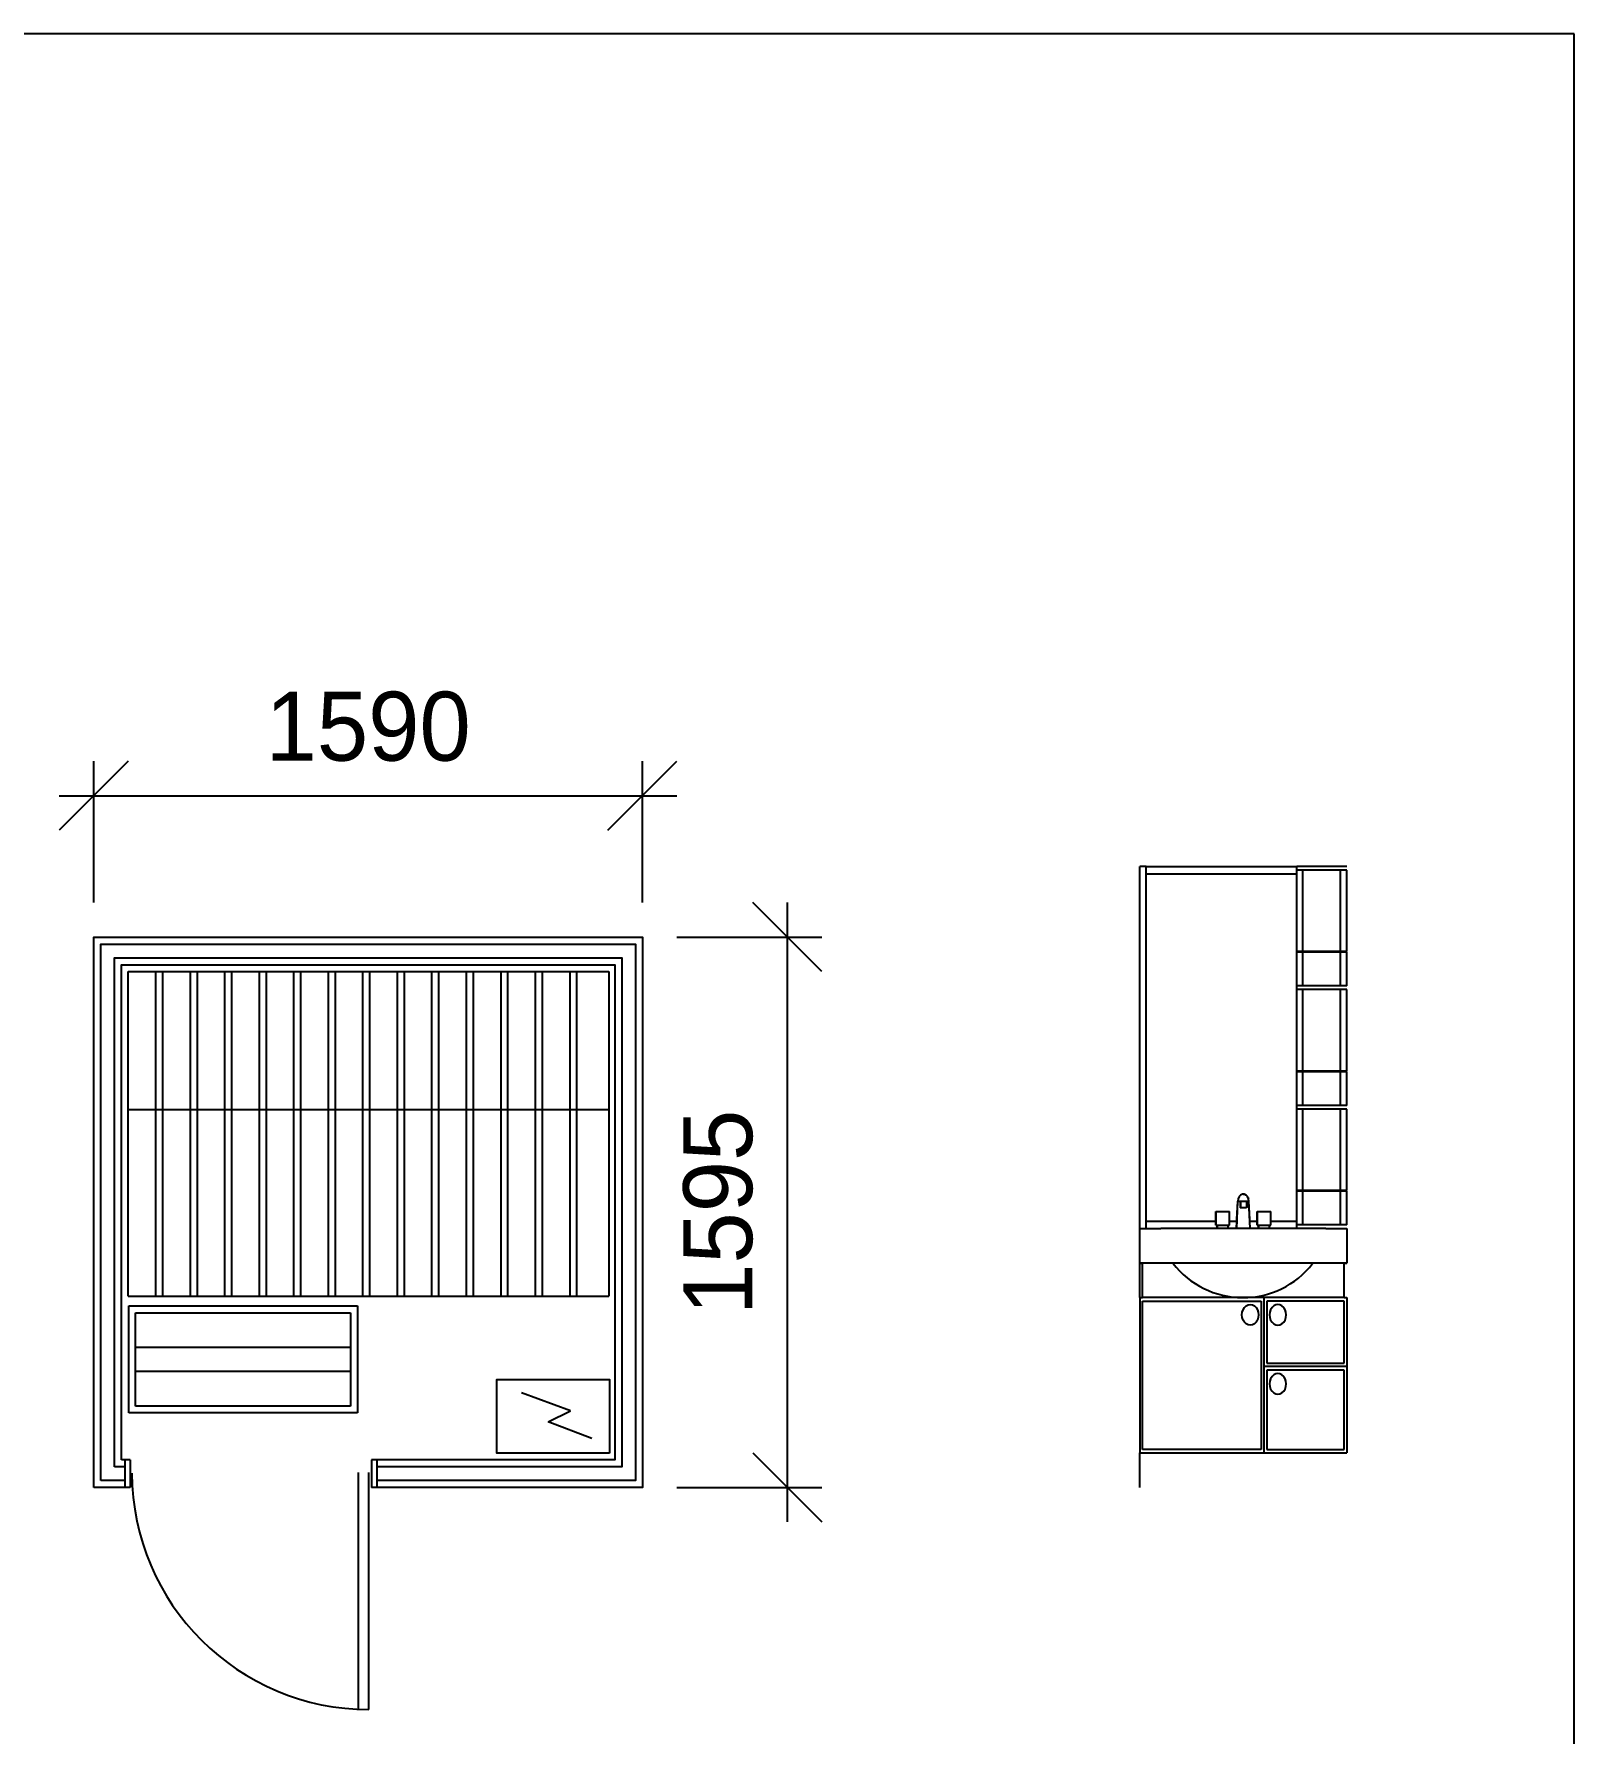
# Model space of a CAD drawing. Header units: millimetres. Extents: x 3103 to 179340, y -10977 to 70536.
# Drawn here: x 58652 to 63114, y 2787 to 7714 of the extents above; entities that cross this region are included whole.
import ezdxf

# ---------------------------------------------------------------- set-up
doc = ezdxf.new("R2010")
doc.units = ezdxf.units.MM
doc.header["$LTSCALE"] = 0.5
doc.set_wipeout_variables(frame=1)
doc.layers.add('RAZMER', color=5, linetype='Continuous')
doc.layers.add('SANTEH', color=30, linetype='Continuous')
doc.styles.add('WROMLATS', font='wromlats.shx', dxfattribs={"bigfont": 'bigfont.shx'})
doc.dimstyles.new('juka', dxfattribs={"dimscale": 100, "dimtxt": 2, "dimasz": 2, "dimexe": 1, "dimexo": 1, "dimgap": 1, "dimtad": 1, "dimtoh": 1, "dimdec": 0, "dimzin": 0, "dimdsep": 46, "dimtxsty": 'WROMLATS', "dimblk": 'OBLIQUE', "dimcen": -3, "dimdle": 1, "dimclrd": 256, "dimclre": 256, "dimclrt": 256, "dimadec": 0, "dimazin": 0, "dimtfac": 1, "dimtdec": 0, "dimtix": 1, "dimtmove": 2, "dimatfit": 3, "dimldrblk": 'ORIGIN2', "dimfxl": 1, "dimtvp": 2.5, "dimtolj": 1, "dimtzin": 0, "dimarcsym": 0})

# ---------------------------------------------------------------- blocks, each defined once
blk = doc.blocks.new('K18-6')
for p, q in [((100, -100), (1492, -100)), ((100, -1040.2), (100, -100)), ((180, -1040.2), (180, -100)), ((200, -1040.2), (200, -100)), ((280, -1040.2), (280, -100)), ((300, -1040.2), (300, -100)), ((380, -1040.2), (380, -100)), ((400, -1040.2), (400, -100)), ((480, -1040.2), (480, -100)), ((500, -1040.2), (500, -100)), ((580, -1040.2), (580, -100)), ((600, -1040.2), (600, -100)), ((680, -1040.2), (680, -100)), ((700, -1040.2), (700, -100)), ((780, -1040.2), (780, -100)), ((800, -1040.2), (800, -100)), ((880, -1040.2), (880, -100)), ((900, -1040.2), (900, -100)), ((980, -1040.2), (980, -100)), ((1000, -1040.2), (1000, -100)), ((1080, -1040.2), (1080, -100)), ((1100, -1040.2), (1100, -100)), ((1180, -1040.2), (1180, -100)), ((1200, -1040.2), (1200, -100)), ((1280, -1040.2), (1280, -100)), ((1300, -1040.2), (1300, -100)), ((1380, -1040.2), (1380, -100)), ((1400, -1040.2), (1400, -100)), ((1492, -100), (1492, -1040.2)), ((100, -500), (1492, -500)), ((100, -1040.2), (1492, -1040.2)), ((101.2, -1379.1), (101.2, -1068.9)), ((101.2, -1068.9), (764, -1068.9)), ((764, -1068.9), (764, -1379.1)), ((121.2, -1359.1), (121.2, -1088.9)), ((121.2, -1088.9), (744, -1088.9)), ((744, -1088.9), (744, -1359.1)), ((121.2, -1188.9), (744, -1188.9)), ((744, -1259.1), (121.2, -1259.1)), ((1381.4, -1372.6), (1239.3, -1320.9)), ((764, -1379.1), (101.2, -1379.1)), ((744, -1359.1), (121.2, -1359.1)), ((1316.8, -1405), (1381.4, -1372.6)), ((1442.8, -1453.5), (1316.8, -1405)), ((90, -1515), (90, -1595)), ((105, -1515), (105, -1595)), ((805, -1515), (805, -1595)), ((820, -1515), (820, -1595)), ((767.3, -2238.7), (767.3, -1551.9)), ((797.3, -2238.7), (797.3, -1551.9))]:
    blk.add_line(p, q)
for points in [[(0, -1595), (0, 0), (1590, 0), (1590, -1595), (805, -1595)], [(20, -1575), (20, -20), (1570, -20), (1570, -1575), (820, -1575)], [(60, -1535), (60, -60), (1530, -60), (1530, -1535), (820, -1535)], [(80, -1515), (80, -80), (1510, -80), (1510, -1515), (805, -1515)], [(105, -1515), (80, -1515)], [(90, -1575), (20, -1575)], [(90, -1535), (60, -1535)], [(105, -1595), (0, -1595)]]:
    blk.add_lwpolyline(points)
blk.add_lwpolyline([(1494.5, -1495.5), (1168.2, -1495.5), (1168.2, -1282.1), (1494.5, -1282.1)], close=True)
blk.add_arc((797.3, -1551.9), 686.8, 180.1641, 270)
blk = doc.blocks.new('_Oblique')
at = {"color": 0, "lineweight": -2}
blk.add_line((-0.5, -0.5), (0.5, 0.5), dxfattribs=at)
blk = doc.blocks.new('*D1507')
at = {"layer": 'Defpoints', "color": 0, "transparency": 16777216}
for p in [(60415, 5506.7), (58825, 5096.7), (60415, 5096.7)]:
    blk.add_point(p, dxfattribs=at)
at = {"layer": 'RAZMER', "lineweight": -2, "transparency": 16777216}
for p, q in [((58825, 5196.7), (58825, 5606.7)), ((60415, 5196.7), (60415, 5606.7)), ((58725, 5506.7), (60515, 5506.7))]:
    blk.add_line(p, q, dxfattribs=at)
at = {"layer": 'RAZMER', "lineweight": -2, "transparency": 16777216, "xscale": 200, "yscale": 200, "zscale": 200, "rotation": 180}
blk.add_blockref('_Oblique', (58825, 5506.7), dxfattribs=at)
at = {"layer": 'RAZMER', "lineweight": -2, "transparency": 16777216, "xscale": 200, "yscale": 200, "zscale": 200}
blk.add_blockref('_Oblique', (60415, 5506.7), dxfattribs=at)
at = {"layer": 'RAZMER', "transparency": 16777216, "insert": (59620, 5706.7), "char_height": 200, "attachment_point": 5, "style": 'WROMLATS'}
blk.add_mtext('\\A1;1590', dxfattribs=at)
blk = doc.blocks.new('_Origin2')
at = {"color": 0, "linetype": 'ByBlock', "lineweight": -2}
blk.add_line((-0.5, 0), (-1, 0), dxfattribs=at)
for radius in [0.5, 0.25]:
    blk.add_circle((0, 0), radius, dxfattribs=at)
blk = doc.blocks.new('*D1508')
at = {"layer": 'Defpoints', "color": 0, "transparency": 16777216}
for p in [(60415, 5096.7), (60415, 3501.7), (60834.4, 3501.7)]:
    blk.add_point(p, dxfattribs=at)
at = {"layer": 'RAZMER', "lineweight": -2, "transparency": 16777216}
for p, q in [((60834.4, 5196.7), (60834.4, 3401.7)), ((60515, 5096.7), (60934.4, 5096.7)), ((60515, 3501.7), (60934.4, 3501.7))]:
    blk.add_line(p, q, dxfattribs=at)
at = {"layer": 'RAZMER', "lineweight": -2, "transparency": 16777216, "xscale": 200, "yscale": 200, "zscale": 200}
for p, rotation in [((60834.4, 5096.7), 90), ((60834.4, 3501.7), 270)]:
    blk.add_blockref('_Oblique', p, dxfattribs=dict(at, rotation=rotation))
at = {"layer": 'RAZMER', "transparency": 16777216, "insert": (60634.4, 4299.2), "char_height": 200, "attachment_point": 5, "rotation": 90, "style": 'WROMLATS'}
blk.add_mtext('\\A1;1595', dxfattribs=at)

msp = doc.modelspace()

# ---------------------------------------------------------------- linework, layer by layer
at = {"layer": 'SANTEH'}
for p, q in [((62456.2, 5290.9), (62455.9, 5290.9)), ((62456.2, 5054.9), (62456.2, 5290.9)), ((62455.9, 5054.9), (62456.2, 5054.9)), ((62456.2, 5052.8), (62455.9, 5052.8)), ((62456.2, 4955.3), (62456.2, 5052.8)), ((62455.9, 4955.3), (62456.2, 4955.3)), ((62456.2, 4944.5), (62455.9, 4944.5)), ((62456.2, 4708.5), (62456.2, 4944.5)), ((62455.9, 4708.5), (62456.2, 4708.5)), ((62456.2, 4706.4), (62455.9, 4706.4)), ((62456.2, 4609), (62456.2, 4706.4)), ((62455.9, 4609), (62456.2, 4609)), ((62456.2, 4598.1), (62455.9, 4598.1)), ((62456.2, 4362.2), (62456.2, 4598.1)), ((62455.9, 4362.2), (62456.2, 4362.2)), ((62456.2, 4360), (62455.9, 4360)), ((62456.2, 4262.6), (62456.2, 4360)), ((62455.9, 4262.6), (62456.2, 4262.6)), ((62224.2, 3861.7), (62448.2, 3861.7))]:
    msp.add_line(p, q, dxfattribs=at)
msp.add_lwpolyline([(28440.7, -10976.6), (63114.5, -10976.6), (63114.5, 7714.5), (28440.7, 7714.5)], close=True, dxfattribs=at)

# ---------------------------------------------------------------- block references
msp.add_blockref('K18-6', (58825, 5096.7), dxfattribs=at)

# ---------------------------------------------------------------- dimensions: what is measured, and where the dimension line sits
at = {"layer": 'RAZMER'}
dim = msp.add_linear_dim(base=(60415, 5506.7), p1=(58825, 5096.7), p2=(60415, 5096.7), dimstyle='juka', dxfattribs=at)
dim.commit()
dim.dimension.update_dxf_attribs({"geometry": '*D1507', "text_midpoint": (59620, 5706.7)})
dim = msp.add_linear_dim(base=(60834.4, 3501.7), p1=(60415, 5096.7), p2=(60415, 3501.7), angle=90, dimstyle='juka', dxfattribs=at)
dim.commit()
dim.dimension.update_dxf_attribs({"geometry": '*D1508', "text_midpoint": (60634.4, 4299.2)})

# ---------------------------------------------------------------- next in the draw order: wipeouts: each hides what was drawn before it
for points in [[(62310.8, 5280.1), (61874.4, 5280.1), (61874.4, 4273.4), (62076.2, 4273.4), (62076.2, 4301.7), (62116.2, 4301.7), (62116.2, 4273.4), (62137.3, 4273.4), (62140.2, 4331.7), (62141.2, 4338.6), (62141.4, 4339), (62141.4, 4339.4), (62142.4, 4341.1), (62144, 4344.6), (62144.6, 4345.2), (62144.9, 4345.9), (62146.3, 4347), (62148.2, 4349.1), (62149.3, 4349.6), (62150.1, 4350.2), (62151.6, 4350.6), (62153.5, 4351.4), (62155, 4351.4), (62156.2, 4351.7), (62157.5, 4351.4), (62159, 4351.4), (62160.9, 4350.6), (62162.4, 4350.2), (62163.2, 4349.6), (62164.2, 4349.1), (62166.2, 4347), (62167.5, 4345.9), (62167.9, 4345.2), (62168.5, 4344.6), (62170.1, 4341.1), (62171, 4339.4), (62171.1, 4339), (62171.3, 4338.6), (62172.2, 4331.7), (62175.1, 4273.4), (62196.2, 4273.4), (62196.2, 4301.7), (62231.6, 4301.7), (62235, 4301.7), (62236.2, 4301.7), (62236.2, 4273.4), (62310.8, 4273.4)], [(62456.2, 5290.9), (62456.2, 5301.7), (62421.2, 5301.7), (62421.2, 5290.9)], [(62456.2, 5052.8), (62456.2, 5054.9), (62421.2, 5054.9), (62421.2, 5052.8)], [(62456.2, 4944.5), (62456.2, 4955.3), (62421.2, 4955.3), (62421.2, 4944.5)], [(62456.2, 4706.4), (62456.2, 4708.5), (62421.2, 4708.5), (62421.2, 4706.4)], [(62456.2, 4598.1), (62456.2, 4609), (62421.2, 4609), (62421.2, 4598.1)], [(62456.2, 4360), (62456.2, 4362.2), (62421.2, 4362.2), (62421.2, 4360)], [(62456.2, 4251.7), (62456.2, 4262.6), (62421.2, 4262.6), (62421.2, 4251.7)], [(61856.2, 4051.7), (61864.2, 4051.7), (61864.2, 4151.7), (61856.2, 4151.7)], [(62448.2, 4051.7), (62456.2, 4051.7), (62456.2, 4151.7), (62448.2, 4151.7)], [(62199.4, 4009.5), (62197, 4016.7), (62193.2, 4023), (62188.2, 4027.7), (62182.4, 4030.7), (62176.2, 4031.7), (62170, 4030.7), (62164.2, 4027.7), (62159.3, 4023), (62155.4, 4016.7), (62153, 4009.5), (62152.2, 4001.7), (62153, 3994), (62155.4, 3986.7), (62159.3, 3980.5), (62164.2, 3975.8), (62170, 3972.8), (62176.2, 3971.7), (62182.4, 3972.8), (62188.2, 3975.8), (62193.2, 3980.5), (62197, 3986.7), (62199.4, 3994), (62200.2, 4001.7)], [(62233, 4009.5), (62232.2, 4001.7), (62233, 3994), (62235.4, 3986.7), (62239.3, 3980.5), (62244.2, 3975.8), (62250, 3972.8), (62256.2, 3971.7), (62262.4, 3972.8), (62268.2, 3975.8), (62273.2, 3980.5), (62277, 3986.7), (62279.4, 3994), (62280.2, 4001.7), (62279.4, 4009.5), (62277, 4016.7), (62273.2, 4023), (62268.2, 4027.7), (62262.4, 4030.7), (62256.2, 4031.7), (62250, 4030.7), (62244.2, 4027.7), (62239.3, 4023), (62235.4, 4016.7)], [(62233, 3809.5), (62232.2, 3801.7), (62233, 3794), (62235.4, 3786.7), (62239.3, 3780.5), (62244.2, 3775.8), (62250, 3772.8), (62256.2, 3771.7), (62262.4, 3772.8), (62268.2, 3775.8), (62273.2, 3780.5), (62277, 3786.7), (62279.4, 3794), (62280.2, 3801.7), (62279.4, 3809.5), (62277, 3816.7), (62273.2, 3823), (62268.2, 3827.7), (62262.4, 3830.7), (62256.2, 3831.7), (62250, 3830.7), (62244.2, 3827.7), (62239.3, 3823), (62235.4, 3816.7)], [(61856.2, 3501.7), (62456.2, 3501.7), (62456.2, 3601.7), (61856.2, 3601.7)]]:
    msp.add_wipeout(points).dxf.layer = 'SANTEH'

# ---------------------------------------------------------------- next in the draw order: linework, layer by layer
at = {"layer": 'SANTEH'}
for p, q in [((61856.5, 5301.7), (61856.2, 5301.7)), ((61856.2, 4251.7), (61856.2, 5301.7)), ((61857.4, 5301.7), (61856.5, 5301.7)), ((61858.9, 5301.7), (61857.4, 5301.7)), ((61860.8, 5301.7), (61858.9, 5301.7)), ((61863, 5301.7), (61860.8, 5301.7)), ((61865.3, 5301.7), (61863, 5301.7)), ((61867.7, 5301.7), (61865.3, 5301.7)), ((61869.9, 5301.7), (61867.7, 5301.7)), ((61871.8, 5301.7), (61869.9, 5301.7)), ((61873.2, 5301.7), (61871.8, 5301.7)), ((61874.1, 5301.7), (61873.2, 5301.7)), ((61874.4, 5301.7), (61874.1, 5301.7)), ((61874.4, 5301.4), (61874.4, 5301.7)), ((61874.4, 5300.3), (61874.4, 5301.4)), ((61874.4, 5298.6), (61874.4, 5300.3)), ((61874.4, 5296.3), (61874.4, 5298.6)), ((61874.4, 5293.7), (61874.4, 5296.3)), ((61874.4, 5290.9), (61874.4, 5293.7)), ((61874.4, 5288.1), (61874.4, 5290.9)), ((61874.4, 5285.5), (61874.4, 5288.1)), ((61874.4, 5283.3), (61874.4, 5285.5)), ((61874.4, 5281.5), (61874.4, 5283.3)), ((61874.4, 5280.5), (61874.4, 5281.5)), ((61874.4, 5280.1), (61874.4, 5280.5)), ((61874.4, 4273.4), (61874.4, 5280.1)), ((61856.2, 4251.7), (61916.8, 4251.7)), ((61856.2, 4151.7), (61856.2, 4251.7)), ((61874.4, 4273), (61874.4, 4273.4)), ((61874.4, 4271.9), (61874.4, 4273)), ((61874.4, 4270.2), (61874.4, 4271.9)), ((61874.4, 4268), (61874.4, 4270.2)), ((61874.4, 4265.4), (61874.4, 4268)), ((61874.4, 4262.6), (61874.4, 4265.4)), ((61874.4, 4259.8), (61874.4, 4262.6)), ((61874.4, 4257.2), (61874.4, 4259.8)), ((61874.4, 4254.9), (61874.4, 4257.2)), ((61874.4, 4253.2), (61874.4, 4254.9)), ((61874.4, 4252.1), (61874.4, 4253.2)), ((61874.4, 4251.7), (61874.4, 4252.1)), ((61952.5, 4251.7), (61916.8, 4251.7)), ((62012.2, 4251.7), (61952.5, 4251.7)), ((62456.2, 4251.7), (62456.2, 4151.7)), ((61856.2, 4151.7), (61864.2, 4151.7)), ((61856.2, 4051.7), (61856.2, 4151.7)), ((62456.2, 4151.7), (61856.2, 4151.7)), ((61864.2, 4051.7), (61864.2, 4151.7)), ((62448.2, 4151.7), (62456.2, 4151.7)), ((62448.2, 4051.7), (62448.2, 4151.7)), ((61856.2, 4051.7), (61856.2, 3601.7)), ((61856.2, 4051.7), (61864.2, 4051.7)), ((62448.2, 4051.7), (61864.2, 4051.7)), ((61864.2, 4041.7), (62208.2, 4041.7)), ((61864.2, 3611.7), (61864.2, 4041.7)), ((62208.2, 4041.7), (62208.2, 3611.7)), ((62216.2, 3601.7), (62216.2, 4051.7)), ((62448.2, 4041.7), (62224.2, 4041.7)), ((62224.2, 4041.7), (62224.2, 3861.7)), ((62448.2, 4051.7), (62456.2, 4051.7)), ((62448.2, 3861.7), (62448.2, 4041.7)), ((62456.2, 4051.7), (62456.2, 3601.7)), ((62152.2, 4001.7), (62153, 4009.5)), ((62153, 3994), (62152.2, 4001.7)), ((62153, 4009.5), (62155.4, 4016.7)), ((62155.4, 3986.7), (62153, 3994)), ((62155.4, 4016.7), (62159.3, 4023)), ((62159.3, 4023), (62164.2, 4027.7)), ((62164.2, 4027.7), (62170, 4030.7)), ((62170, 4030.7), (62176.2, 4031.7)), ((62176.2, 4031.7), (62182.4, 4030.7)), ((62182.4, 4030.7), (62188.2, 4027.7)), ((62188.2, 4027.7), (62193.2, 4023)), ((62193.2, 4023), (62197, 4016.7)), ((62197, 4016.7), (62199.4, 4009.5)), ((62199.4, 3994), (62197, 3986.7)), ((62199.4, 4009.5), (62200.2, 4001.7)), ((62200.2, 4001.7), (62199.4, 3994)), ((62233, 4009.5), (62232.2, 4001.7)), ((62232.2, 4001.7), (62233, 3994)), ((62235.4, 4016.7), (62233, 4009.5)), ((62233, 3994), (62235.4, 3986.7)), ((62239.3, 4023), (62235.4, 4016.7)), ((62244.2, 4027.7), (62239.3, 4023)), ((62250, 4030.7), (62244.2, 4027.7)), ((62256.2, 4031.7), (62250, 4030.7)), ((62262.4, 4030.7), (62256.2, 4031.7)), ((62268.2, 4027.7), (62262.4, 4030.7)), ((62273.2, 4023), (62268.2, 4027.7)), ((62277, 4016.7), (62273.2, 4023)), ((62279.4, 4009.5), (62277, 4016.7)), ((62277, 3986.7), (62279.4, 3994)), ((62280.2, 4001.7), (62279.4, 4009.5)), ((62279.4, 3994), (62280.2, 4001.7)), ((62159.3, 3980.5), (62155.4, 3986.7)), ((62164.2, 3975.8), (62159.3, 3980.5)), ((62170, 3972.8), (62164.2, 3975.8)), ((62176.2, 3971.7), (62170, 3972.8)), ((62182.4, 3972.8), (62176.2, 3971.7)), ((62188.2, 3975.8), (62182.4, 3972.8)), ((62193.2, 3980.5), (62188.2, 3975.8)), ((62197, 3986.7), (62193.2, 3980.5)), ((62235.4, 3986.7), (62239.3, 3980.5)), ((62239.3, 3980.5), (62244.2, 3975.8)), ((62244.2, 3975.8), (62250, 3972.8)), ((62250, 3972.8), (62256.2, 3971.7)), ((62256.2, 3971.7), (62262.4, 3972.8)), ((62262.4, 3972.8), (62268.2, 3975.8)), ((62268.2, 3975.8), (62273.2, 3980.5)), ((62273.2, 3980.5), (62277, 3986.7)), ((62456.2, 3851.7), (62216.2, 3851.7)), ((62448.2, 3841.7), (62224.2, 3841.7)), ((62224.2, 3841.7), (62224.2, 3611.7)), ((62233, 3809.5), (62232.2, 3801.7)), ((62232.2, 3801.7), (62233, 3794)), ((62235.4, 3816.7), (62233, 3809.5)), ((62239.3, 3823), (62235.4, 3816.7)), ((62244.2, 3827.7), (62239.3, 3823)), ((62250, 3830.7), (62244.2, 3827.7)), ((62256.2, 3831.7), (62250, 3830.7)), ((62262.4, 3830.7), (62256.2, 3831.7)), ((62268.2, 3827.7), (62262.4, 3830.7)), ((62273.2, 3823), (62268.2, 3827.7)), ((62277, 3816.7), (62273.2, 3823)), ((62279.4, 3809.5), (62277, 3816.7)), ((62280.2, 3801.7), (62279.4, 3809.5)), ((62279.4, 3794), (62280.2, 3801.7)), ((62448.2, 3611.7), (62448.2, 3841.7)), ((62233, 3794), (62235.4, 3786.7)), ((62235.4, 3786.7), (62239.3, 3780.5)), ((62239.3, 3780.5), (62244.2, 3775.8)), ((62244.2, 3775.8), (62250, 3772.8)), ((62250, 3772.8), (62256.2, 3771.7)), ((62256.2, 3771.7), (62262.4, 3772.8)), ((62262.4, 3772.8), (62268.2, 3775.8)), ((62268.2, 3775.8), (62273.2, 3780.5)), ((62273.2, 3780.5), (62277, 3786.7)), ((62277, 3786.7), (62279.4, 3794)), ((61856.2, 3601.7), (62216.2, 3601.7)), ((61856.2, 3501.7), (61856.2, 3601.7)), ((62208.2, 3611.7), (61864.2, 3611.7)), ((62216.2, 3601.7), (62456.2, 3601.7)), ((62224.2, 3611.7), (62448.2, 3611.7))]:
    msp.add_line(p, q, dxfattribs=at)
msp.add_arc((62155.1, 4307.5), 255.8, 217.5207, 322.1216, dxfattribs=at)

# ---------------------------------------------------------------- next in the draw order: wipeouts: each hides what was drawn before it
for points in [[(62345.8, 5290.9), (62345.8, 5301.7), (62310.8, 5301.7), (62310.8, 5290.9)], [(62345.8, 5052.8), (62345.8, 5054.9), (62310.8, 5054.9), (62310.8, 5052.8)], [(62345.8, 4944.5), (62345.8, 4955.3), (62310.8, 4955.3), (62310.8, 4944.5)], [(62421.2, 4944.5), (62421.2, 4955.3), (62383.5, 4955.3), (62383.5, 4944.5)], [(62345.8, 4706.4), (62345.8, 4708.5), (62310.8, 4708.5), (62310.8, 4706.4)], [(62421.2, 4706.4), (62421.2, 4708.5), (62383.5, 4708.5), (62383.5, 4706.4)], [(62345.8, 4598.1), (62345.8, 4609), (62310.8, 4609), (62310.8, 4598.1)], [(62166.2, 4347), (62167.9, 4345.2), (62167.5, 4345.9)], [(62345.8, 4360), (62345.8, 4362.2), (62310.8, 4362.2), (62310.8, 4360)], [(62235, 4261.7), (62236.2, 4261.7), (62236.2, 4301.7), (62235, 4301.7)], [(62080.2, 4251.7), (62081.2, 4251.7), (62081.2, 4261.7), (62080.2, 4261.7)], [(62111.3, 4251.7), (62112.2, 4251.7), (62112.2, 4261.7), (62111.3, 4261.7)], [(62200.2, 4251.7), (62201.2, 4251.7), (62201.2, 4261.7), (62200.2, 4261.7)], [(62345.8, 4251.7), (62345.8, 4262.6), (62310.8, 4262.6), (62310.8, 4251.7)]]:
    msp.add_wipeout(points).dxf.layer = 'SANTEH'

# ---------------------------------------------------------------- next in the draw order: linework, layer by layer
for p, q in [((61874.4, 5301.7), (62310.8, 5301.7)), ((61874.4, 5280.1), (62310.8, 5280.1)), ((62310.8, 5290.9), (62310.8, 5301.7)), ((62310.8, 5288.1), (62310.8, 5290.9)), ((62310.8, 5285.5), (62310.8, 5288.1)), ((62310.8, 5283.3), (62310.8, 5285.5)), ((62310.8, 5281.5), (62310.8, 5283.3)), ((62310.8, 5280.5), (62310.8, 5281.5)), ((62310.8, 5280.1), (62310.8, 5280.5)), ((62310.8, 5054.9), (62310.8, 5280.1)), ((62310.8, 5052.8), (62310.8, 5054.9)), ((62310.8, 4955.3), (62310.8, 5052.8)), ((62310.8, 4944.5), (62310.8, 4955.3)), ((62310.8, 4708.5), (62310.8, 4944.5)), ((62456.2, 4955.3), (62421.2, 4955.3)), ((62456.2, 4944.5), (62421.2, 4944.5)), ((62438, 4708.5), (62438, 4944.5)), ((62310.8, 4706.4), (62310.8, 4708.5)), ((62310.8, 4609), (62310.8, 4706.4)), ((62456.2, 4708.5), (62421.2, 4708.5)), ((62456.2, 4706.4), (62421.2, 4706.4)), ((62310.8, 4598.1), (62310.8, 4609)), ((62310.8, 4362.2), (62310.8, 4598.1)), ((62310.8, 4360), (62310.8, 4362.2)), ((62310.8, 4273.4), (62310.8, 4360)), ((62310.8, 4273), (62310.8, 4273.4)), ((62310.8, 4271.9), (62310.8, 4273)), ((62310.8, 4270.2), (62310.8, 4271.9)), ((62310.8, 4268), (62310.8, 4270.2)), ((62310.8, 4265.4), (62310.8, 4268)), ((62310.8, 4262.6), (62310.8, 4265.4)), ((62310.8, 4251.7), (62310.8, 4262.6))]:
    msp.add_line(p, q, dxfattribs=at)

# ---------------------------------------------------------------- next in the draw order: wipeouts: each hides what was drawn before it
for points in [[(62383.5, 5290.9), (62383.5, 5301.7), (62345.8, 5301.7), (62345.8, 5290.9)], [(62383.5, 5052.8), (62383.5, 5054.9), (62345.8, 5054.9), (62345.8, 5052.8)], [(62383.5, 4944.5), (62383.5, 4955.3), (62345.8, 4955.3), (62345.8, 4944.5)], [(62383.5, 4706.4), (62383.5, 4708.5), (62345.8, 4708.5), (62345.8, 4706.4)], [(62383.5, 4598.1), (62383.5, 4609), (62345.8, 4609), (62345.8, 4598.1)], [(62141.4, 4339), (62142.4, 4341.1), (62141.4, 4339.4)], [(62170.1, 4341.1), (62171.1, 4339), (62171, 4339.4)], [(62383.5, 4360), (62383.5, 4362.2), (62345.8, 4362.2), (62345.8, 4360)], [(62076.2, 4261.7), (62077.4, 4261.7), (62077.4, 4301.7), (62076.2, 4301.7)], [(62115, 4261.7), (62116.2, 4261.7), (62116.2, 4301.7), (62115, 4301.7)], [(62196.2, 4261.7), (62197.4, 4261.7), (62197.4, 4301.7), (62196.2, 4301.7)], [(62231.3, 4251.7), (62232.2, 4251.7), (62232.2, 4261.7), (62231.3, 4261.7)], [(62383.5, 4251.7), (62383.5, 4262.6), (62345.8, 4262.6), (62345.8, 4251.7)]]:
    msp.add_wipeout(points).dxf.layer = 'SANTEH'

# ---------------------------------------------------------------- next in the draw order: linework, layer by layer
for p, q in [((62345.8, 5301.7), (62310.8, 5301.7)), ((62345.8, 5290.9), (62310.8, 5290.9)), ((62329, 5054.9), (62329, 5290.9)), ((62345.8, 5054.9), (62310.8, 5054.9)), ((62345.8, 5052.8), (62310.8, 5052.8)), ((62329, 4955.3), (62329, 5052.8)), ((62345.8, 4955.3), (62310.8, 4955.3)), ((62345.8, 4944.5), (62310.8, 4944.5)), ((62329, 4708.5), (62329, 4944.5)), ((62383.5, 4955.3), (62345.8, 4955.3)), ((62383.5, 4944.5), (62345.8, 4944.5)), ((62421.2, 4955.3), (62383.5, 4955.3)), ((62421.2, 4944.5), (62383.5, 4944.5)), ((62345.8, 4708.5), (62310.8, 4708.5)), ((62345.8, 4706.4), (62310.8, 4706.4)), ((62329, 4609), (62329, 4706.4)), ((62383.5, 4708.5), (62345.8, 4708.5)), ((62383.5, 4706.4), (62345.8, 4706.4)), ((62421.2, 4708.5), (62383.5, 4708.5)), ((62421.2, 4706.4), (62383.5, 4706.4)), ((62345.8, 4609), (62310.8, 4609)), ((62345.8, 4598.1), (62310.8, 4598.1)), ((62329, 4362.2), (62329, 4598.1)), ((62345.8, 4362.2), (62310.8, 4362.2)), ((62345.8, 4360), (62310.8, 4360)), ((62329, 4262.6), (62329, 4360)), ((62345.8, 4262.6), (62310.8, 4262.6))]:
    msp.add_line(p, q, dxfattribs=at)

# ---------------------------------------------------------------- next in the draw order: wipeouts: each hides what was drawn before it
for points in [[(62421.2, 5290.9), (62421.2, 5301.7), (62383.5, 5301.7), (62383.5, 5290.9)], [(62421.2, 5052.8), (62421.2, 5054.9), (62383.5, 5054.9), (62383.5, 5052.8)], [(62421.2, 4598.1), (62421.2, 4609), (62383.5, 4609), (62383.5, 4598.1)], [(62156.2, 4351.7), (62155, 4351.4), (62157.5, 4351.4)], [(62421.2, 4360), (62421.2, 4362.2), (62383.5, 4362.2), (62383.5, 4360)], [(62108.5, 4251.7), (62111.3, 4251.7), (62111.3, 4261.7), (62108.5, 4261.7)], [(62201.2, 4251.7), (62204, 4251.7), (62204, 4261.7), (62201.2, 4261.7)], [(62421.2, 4251.7), (62421.2, 4262.6), (62383.5, 4262.6), (62383.5, 4251.7)]]:
    msp.add_wipeout(points).dxf.layer = 'SANTEH'

# ---------------------------------------------------------------- next in the draw order: linework, layer by layer
for p, q in [((62383.5, 5301.7), (62345.8, 5301.7)), ((62383.5, 5290.9), (62345.8, 5290.9)), ((62421.2, 5301.7), (62383.5, 5301.7)), ((62421.2, 5290.9), (62383.5, 5290.9)), ((62456.2, 5301.7), (62421.2, 5301.7)), ((62456.2, 5290.9), (62421.2, 5290.9)), ((62438, 5054.9), (62438, 5290.9)), ((62383.5, 5054.9), (62345.8, 5054.9)), ((62383.5, 5052.8), (62345.8, 5052.8)), ((62421.2, 5054.9), (62383.5, 5054.9)), ((62421.2, 5052.8), (62383.5, 5052.8)), ((62456.2, 5054.9), (62421.2, 5054.9)), ((62456.2, 5052.8), (62421.2, 5052.8)), ((62438, 4955.3), (62438, 5052.8)), ((62438, 4609), (62438, 4706.4)), ((62383.5, 4609), (62345.8, 4609)), ((62383.5, 4598.1), (62345.8, 4598.1)), ((62421.2, 4609), (62383.5, 4609)), ((62421.2, 4598.1), (62383.5, 4598.1)), ((62456.2, 4609), (62421.2, 4609)), ((62456.2, 4598.1), (62421.2, 4598.1)), ((62438, 4362.2), (62438, 4598.1)), ((62383.5, 4362.2), (62345.8, 4362.2)), ((62383.5, 4360), (62345.8, 4360)), ((62421.2, 4362.2), (62383.5, 4362.2)), ((62421.2, 4360), (62383.5, 4360)), ((62456.2, 4362.2), (62421.2, 4362.2)), ((62456.2, 4360), (62421.2, 4360)), ((62438, 4262.6), (62438, 4360)), ((62360, 4251.7), (62300.3, 4251.7)), ((62383.5, 4262.6), (62345.8, 4262.6)), ((62395.6, 4251.7), (62360, 4251.7)), ((62421.2, 4262.6), (62383.5, 4262.6)), ((62395.6, 4251.7), (62456.2, 4251.7)), ((62456.2, 4262.6), (62421.2, 4262.6))]:
    msp.add_line(p, q, dxfattribs=at)

# ---------------------------------------------------------------- next in the draw order: wipeouts: each hides what was drawn before it
for points in [[(62162.4, 4350.2), (62160.9, 4350.6), (62163.2, 4349.6)], [(62081.2, 4251.7), (62084, 4251.7), (62084, 4261.7), (62081.2, 4261.7)], [(62228.5, 4251.7), (62231.3, 4251.7), (62231.3, 4261.7), (62228.5, 4261.7)]]:
    msp.add_wipeout(points).dxf.layer = 'SANTEH'

# ---------------------------------------------------------------- next in the draw order: wipeouts: each hides what was drawn before it
for points in [[(62144.6, 4345.2), (62146.3, 4347), (62144.9, 4345.9)], [(62077.4, 4261.7), (62080.9, 4261.7), (62080.9, 4301.7), (62077.4, 4301.7)], [(62231.6, 4261.7), (62235, 4261.7), (62235, 4301.7), (62231.6, 4301.7)]]:
    msp.add_wipeout(points).dxf.layer = 'SANTEH'

# ---------------------------------------------------------------- next in the draw order: wipeouts: each hides what was drawn before it
msp.add_wipeout([(62150.1, 4350.2), (62149.3, 4349.6), (62151.6, 4350.6)]).dxf.layer = 'SANTEH'

# ---------------------------------------------------------------- next in the draw order: wipeouts: each hides what was drawn before it
for points in [[(62136.2, 4251.7), (62137.4, 4251.7), (62141.2, 4331.7), (62140.2, 4331.7)], [(62175, 4251.7), (62176.2, 4251.7), (62172.2, 4331.7), (62171.3, 4331.7)]]:
    msp.add_wipeout(points).dxf.layer = 'SANTEH'

# ---------------------------------------------------------------- next in the draw order: wipeouts: each hides what was drawn before it
msp.add_wipeout([(62171.6, 4251.7), (62175, 4251.7), (62171.3, 4331.7), (62168.5, 4331.7)]).dxf.layer = 'SANTEH'

# ---------------------------------------------------------------- next in the draw order: wipeouts: each hides what was drawn before it
for points in [[(62137.4, 4251.7), (62140.9, 4251.7), (62144, 4331.7), (62141.2, 4331.7)], [(62197.4, 4261.7), (62200.9, 4261.7), (62200.9, 4301.7), (62197.4, 4301.7)]]:
    msp.add_wipeout(points).dxf.layer = 'SANTEH'

# ---------------------------------------------------------------- next in the draw order: wipeouts: each hides what was drawn before it
for points in [[(62111.6, 4261.7), (62115, 4261.7), (62115, 4301.7), (62111.6, 4301.7)], [(62165.3, 4311.7), (62164.7, 4311.7), (62166.2, 4251.7), (62171.6, 4251.7), (62168.5, 4331.7), (62165.8, 4331.7), (62165.8, 4311.7)], [(62224.2, 4251.7), (62228.5, 4251.7), (62228.5, 4261.7), (62224.2, 4261.7)]]:
    msp.add_wipeout(points).dxf.layer = 'SANTEH'

# ---------------------------------------------------------------- next in the draw order: wipeouts: each hides what was drawn before it
for points in [[(62140.9, 4251.7), (62146.2, 4251.7), (62147.7, 4311.7), (62147.2, 4311.7), (62146.6, 4311.7), (62146.6, 4331.7), (62144, 4331.7)], [(62104.2, 4251.7), (62108.5, 4251.7), (62108.5, 4261.7), (62104.2, 4261.7)], [(62204, 4251.7), (62208.2, 4251.7), (62208.2, 4261.7), (62204, 4261.7)]]:
    msp.add_wipeout(points).dxf.layer = 'SANTEH'

# ---------------------------------------------------------------- next in the draw order: wipeouts: each hides what was drawn before it
for points in [[(62153.5, 4351.4), (62153.7, 4349.9), (62158.8, 4349.9), (62159, 4351.4)], [(62146.2, 4251.7), (62152.8, 4251.7), (62153.3, 4311.7), (62151.4, 4311.7), (62147.7, 4311.7)], [(62200.9, 4261.7), (62206.2, 4261.7), (62206.2, 4301.7), (62200.9, 4301.7)], [(62084, 4251.7), (62088.2, 4251.7), (62088.2, 4261.7), (62084, 4261.7)]]:
    msp.add_wipeout(points).dxf.layer = 'SANTEH'

# ---------------------------------------------------------------- next in the draw order: wipeouts: each hides what was drawn before it
for points in [[(62148.2, 4349.1), (62148.8, 4347.7), (62153.7, 4349.9), (62153.5, 4351.4)], [(62080.9, 4261.7), (62086.2, 4261.7), (62086.2, 4301.7), (62080.9, 4301.7)], [(62159.2, 4311.7), (62159.7, 4251.7), (62166.2, 4251.7), (62164.7, 4311.7), (62163.6, 4311.7)], [(62226.2, 4261.7), (62231.6, 4261.7), (62231.6, 4301.7), (62226.2, 4301.7)]]:
    msp.add_wipeout(points).dxf.layer = 'SANTEH'

# ---------------------------------------------------------------- next in the draw order: wipeouts: each hides what was drawn before it
for points in [[(62144, 4344.6), (62144.9, 4343.6), (62148.8, 4347.7), (62148.2, 4349.1)], [(62106.2, 4261.7), (62111.6, 4261.7), (62111.6, 4301.7), (62106.2, 4301.7)], [(62152.8, 4251.7), (62159.7, 4251.7), (62159.2, 4311.7), (62157.9, 4311.7), (62153.3, 4311.7)], [(62219, 4251.7), (62224.2, 4251.7), (62224.2, 4261.7), (62219, 4261.7)]]:
    msp.add_wipeout(points).dxf.layer = 'SANTEH'

# ---------------------------------------------------------------- next in the draw order: wipeouts: each hides what was drawn before it
for points in [[(62141.2, 4338.6), (62142.3, 4338.1), (62144.9, 4343.6), (62144, 4344.6)], [(62088.2, 4251.7), (62093.5, 4251.7), (62093.5, 4261.7), (62088.2, 4261.7)], [(62208.2, 4251.7), (62213.5, 4251.7), (62213.5, 4261.7), (62208.2, 4261.7)]]:
    msp.add_wipeout(points).dxf.layer = 'SANTEH'

# ---------------------------------------------------------------- next in the draw order: wipeouts: each hides what was drawn before it
for points in [[(62159, 4351.4), (62158.8, 4349.9), (62163.6, 4347.7), (62164.2, 4349.1)], [(62099, 4251.7), (62104.2, 4251.7), (62104.2, 4261.7), (62099, 4261.7)], [(62213.5, 4251.7), (62219, 4251.7), (62219, 4261.7), (62213.5, 4261.7)]]:
    msp.add_wipeout(points).dxf.layer = 'SANTEH'

# ---------------------------------------------------------------- next in the draw order: wipeouts: each hides what was drawn before it
for points in [[(62140.2, 4331.7), (62141.4, 4331.7), (62142.3, 4338.1), (62141.2, 4338.6)], [(62219.7, 4261.7), (62226.2, 4261.7), (62226.2, 4301.7), (62219.7, 4301.7)], [(62093.5, 4251.7), (62099, 4251.7), (62099, 4261.7), (62093.5, 4261.7)]]:
    msp.add_wipeout(points).dxf.layer = 'SANTEH'

# ---------------------------------------------------------------- next in the draw order: wipeouts: each hides what was drawn before it
for points in [[(62099.7, 4261.7), (62106.2, 4261.7), (62106.2, 4301.7), (62099.7, 4301.7)], [(62165.8, 4331.7), (62165.3, 4331.7), (62165.3, 4311.7), (62165.8, 4311.7)], [(62206.2, 4261.7), (62212.8, 4261.7), (62212.8, 4301.7), (62206.2, 4301.7)]]:
    msp.add_wipeout(points).dxf.layer = 'SANTEH'

# ---------------------------------------------------------------- next in the draw order: wipeouts: each hides what was drawn before it
for points in [[(62164.2, 4349.1), (62163.6, 4347.7), (62167.6, 4343.6), (62168.5, 4344.6)], [(62086.2, 4261.7), (62092.8, 4261.7), (62092.8, 4301.7), (62086.2, 4301.7)], [(62212.8, 4261.7), (62219.7, 4261.7), (62219.7, 4301.7), (62212.8, 4301.7)]]:
    msp.add_wipeout(points).dxf.layer = 'SANTEH'

# ---------------------------------------------------------------- next in the draw order: linework, layer by layer
for p, q in [((62196.2, 4301.7), (62197.4, 4301.7)), ((62196.2, 4261.7), (62196.2, 4301.7)), ((62197.4, 4301.7), (62200.9, 4301.7)), ((62200.9, 4301.7), (62206.2, 4301.7)), ((62206.2, 4301.7), (62212.8, 4301.7)), ((62212.8, 4301.7), (62219.7, 4301.7)), ((62219.7, 4301.7), (62226.2, 4301.7)), ((62226.2, 4301.7), (62231.6, 4301.7)), ((62231.6, 4301.7), (62235, 4301.7)), ((62235, 4301.7), (62236.2, 4301.7)), ((62236.2, 4261.7), (62236.2, 4301.7)), ((62230.8, 4251.7), (62156.2, 4251.7)), ((62175.1, 4273.4), (62196.2, 4273.4)), ((62196.2, 4261.7), (62197.4, 4261.7)), ((62197.4, 4261.7), (62200.9, 4261.7)), ((62200.2, 4251.7), (62200.2, 4261.7)), ((62200.9, 4261.7), (62206.2, 4261.7)), ((62206.2, 4261.7), (62212.8, 4261.7)), ((62212.8, 4261.7), (62219.7, 4261.7)), ((62219.7, 4261.7), (62226.2, 4261.7)), ((62226.2, 4261.7), (62231.6, 4261.7)), ((62300.3, 4251.7), (62230.8, 4251.7)), ((62231.6, 4261.7), (62235, 4261.7)), ((62232.2, 4251.7), (62232.2, 4261.7)), ((62235, 4261.7), (62236.2, 4261.7)), ((62236.2, 4273.4), (62310.8, 4273.4))]:
    msp.add_line(p, q, dxfattribs=at)

# ---------------------------------------------------------------- next in the draw order: wipeouts: each hides what was drawn before it
for points in [[(62171.3, 4338.6), (62170.1, 4338.1), (62171, 4331.7), (62172.2, 4331.7)], [(62092.8, 4261.7), (62099.7, 4261.7), (62099.7, 4301.7), (62092.8, 4301.7)]]:
    msp.add_wipeout(points).dxf.layer = 'SANTEH'

# ---------------------------------------------------------------- next in the draw order: linework, layer by layer
for p, q in [((62076.2, 4301.7), (62077.4, 4301.7)), ((62076.2, 4261.7), (62076.2, 4301.7)), ((62077.4, 4301.7), (62080.9, 4301.7)), ((62080.9, 4301.7), (62086.2, 4301.7)), ((62086.2, 4301.7), (62092.8, 4301.7)), ((62092.8, 4301.7), (62099.7, 4301.7)), ((62099.7, 4301.7), (62106.2, 4301.7)), ((62106.2, 4301.7), (62111.6, 4301.7)), ((62111.6, 4301.7), (62115, 4301.7)), ((62115, 4301.7), (62116.2, 4301.7)), ((62116.2, 4261.7), (62116.2, 4301.7)), ((61874.4, 4273.4), (62076.2, 4273.4)), ((62081.7, 4251.7), (62012.2, 4251.7)), ((62076.2, 4261.7), (62077.4, 4261.7)), ((62077.4, 4261.7), (62080.9, 4261.7)), ((62080.2, 4251.7), (62080.2, 4261.7)), ((62080.9, 4261.7), (62086.2, 4261.7)), ((62156.2, 4251.7), (62081.7, 4251.7)), ((62086.2, 4261.7), (62092.8, 4261.7)), ((62092.8, 4261.7), (62099.7, 4261.7)), ((62099.7, 4261.7), (62106.2, 4261.7)), ((62106.2, 4261.7), (62111.6, 4261.7)), ((62111.6, 4261.7), (62115, 4261.7)), ((62112.2, 4251.7), (62112.2, 4261.7)), ((62115, 4261.7), (62116.2, 4261.7)), ((62116.2, 4273.4), (62137.3, 4273.4))]:
    msp.add_line(p, q, dxfattribs=at)

# ---------------------------------------------------------------- next in the draw order: wipeouts: each hides what was drawn before it
msp.add_wipeout([(62168.5, 4344.6), (62167.6, 4343.6), (62170.1, 4338.1), (62171.3, 4338.6)]).dxf.layer = 'SANTEH'

# ---------------------------------------------------------------- next in the draw order: wipeouts: each hides what was drawn before it
msp.add_wipeout([(62147.2, 4331.7), (62146.6, 4331.7), (62146.6, 4311.7), (62147.2, 4311.7)]).dxf.layer = 'SANTEH'

# ---------------------------------------------------------------- next in the draw order: wipeouts: each hides what was drawn before it
msp.add_wipeout([(62165.3, 4331.7), (62163.6, 4331.7), (62163.6, 4311.7), (62165.3, 4311.7)]).dxf.layer = 'SANTEH'

# ---------------------------------------------------------------- next in the draw order: wipeouts: each hides what was drawn before it
msp.add_wipeout([(62148.9, 4331.7), (62147.2, 4331.7), (62147.2, 4311.7), (62148.9, 4311.7)]).dxf.layer = 'SANTEH'

# ---------------------------------------------------------------- next in the draw order: wipeouts: each hides what was drawn before it
msp.add_wipeout([(62151.4, 4331.7), (62148.9, 4331.7), (62148.9, 4311.7), (62151.4, 4311.7)]).dxf.layer = 'SANTEH'

# ---------------------------------------------------------------- next in the draw order: wipeouts: each hides what was drawn before it
msp.add_wipeout([(62163.6, 4331.7), (62161, 4331.7), (62161, 4311.7), (62163.6, 4311.7)]).dxf.layer = 'SANTEH'

# ---------------------------------------------------------------- next in the draw order: wipeouts: each hides what was drawn before it
msp.add_wipeout([(62154.6, 4331.7), (62151.4, 4331.7), (62151.4, 4311.7), (62154.6, 4311.7)]).dxf.layer = 'SANTEH'

# ---------------------------------------------------------------- next in the draw order: wipeouts: each hides what was drawn before it
msp.add_wipeout([(62161, 4331.7), (62157.9, 4331.7), (62157.9, 4311.7), (62161, 4311.7)]).dxf.layer = 'SANTEH'

# ---------------------------------------------------------------- next in the draw order: wipeouts: each hides what was drawn before it
msp.add_wipeout([(62157.9, 4331.7), (62154.6, 4331.7), (62154.6, 4311.7), (62157.9, 4311.7)]).dxf.layer = 'SANTEH'

# ---------------------------------------------------------------- next in the draw order: wipeouts: each hides what was drawn before it
msp.add_wipeout([(62150.1, 4331.7), (62156.2, 4331.7), (62150.5, 4334.4)]).dxf.layer = 'SANTEH'

# ---------------------------------------------------------------- next in the draw order: wipeouts: each hides what was drawn before it
msp.add_wipeout([(62150.5, 4334.4), (62156.2, 4331.7), (62151.5, 4336.7)]).dxf.layer = 'SANTEH'

# ---------------------------------------------------------------- next in the draw order: wipeouts: each hides what was drawn before it
msp.add_wipeout([(62151.5, 4336.7), (62156.2, 4331.7), (62153.2, 4338.4)]).dxf.layer = 'SANTEH'

# ---------------------------------------------------------------- next in the draw order: wipeouts: each hides what was drawn before it
msp.add_wipeout([(62153.2, 4338.4), (62156.2, 4331.7), (62155.2, 4339.3)]).dxf.layer = 'SANTEH'

# ---------------------------------------------------------------- next in the draw order: wipeouts: each hides what was drawn before it
msp.add_wipeout([(62155.2, 4339.3), (62156.2, 4331.7), (62157.3, 4339.3)]).dxf.layer = 'SANTEH'

# ---------------------------------------------------------------- next in the draw order: wipeouts: each hides what was drawn before it
msp.add_wipeout([(62157.3, 4339.3), (62156.2, 4331.7), (62159.3, 4338.4)]).dxf.layer = 'SANTEH'

# ---------------------------------------------------------------- next in the draw order: wipeouts: each hides what was drawn before it
msp.add_wipeout([(62159.3, 4338.4), (62156.2, 4331.7), (62160.9, 4336.7)]).dxf.layer = 'SANTEH'

# ---------------------------------------------------------------- next in the draw order: wipeouts: each hides what was drawn before it
msp.add_wipeout([(62160.9, 4336.7), (62156.2, 4331.7), (62162, 4334.4)]).dxf.layer = 'SANTEH'

# ---------------------------------------------------------------- next in the draw order: wipeouts: each hides what was drawn before it
msp.add_wipeout([(62162, 4334.4), (62156.2, 4331.7), (62162.4, 4331.7)]).dxf.layer = 'SANTEH'

# ---------------------------------------------------------------- next in the draw order: linework, layer by layer
for p, q in [((62141.2, 4338.6), (62140.2, 4331.7)), ((62144, 4344.6), (62141.2, 4338.6)), ((62142.4, 4341.1), (62141.4, 4339.4)), ((62141.4, 4339.4), (62141.4, 4339)), ((62148.2, 4349.1), (62144, 4344.6)), ((62144.9, 4345.9), (62144.6, 4345.2)), ((62146.3, 4347), (62144.9, 4345.9)), ((62153.5, 4351.4), (62148.2, 4349.1)), ((62150.1, 4350.2), (62149.3, 4349.6)), ((62151.6, 4350.6), (62150.1, 4350.2)), ((62159, 4351.4), (62153.5, 4351.4)), ((62156.2, 4351.7), (62155, 4351.4)), ((62156.2, 4351.7), (62157.5, 4351.4)), ((62164.2, 4349.1), (62159, 4351.4)), ((62160.9, 4350.6), (62162.4, 4350.2)), ((62162.4, 4350.2), (62163.2, 4349.6)), ((62168.5, 4344.6), (62164.2, 4349.1)), ((62166.2, 4347), (62167.5, 4345.9)), ((62167.5, 4345.9), (62167.9, 4345.2)), ((62171.3, 4338.6), (62168.5, 4344.6)), ((62170.1, 4341.1), (62171, 4339.4)), ((62171, 4339.4), (62171.1, 4339)), ((62172.2, 4331.7), (62171.3, 4338.6)), ((62136.2, 4251.7), (62140.2, 4331.7)), ((62140.2, 4331.7), (62141.4, 4331.7)), ((62141.4, 4331.7), (62144.9, 4331.7)), ((62144.9, 4331.7), (62150.1, 4331.7)), ((62146.6, 4331.7), (62146.6, 4311.7)), ((62147.2, 4311.7), (62146.6, 4311.7)), ((62148.9, 4311.7), (62147.2, 4311.7)), ((62151.4, 4311.7), (62148.9, 4311.7)), ((62150.1, 4331.7), (62156.2, 4331.7)), ((62154.6, 4311.7), (62151.4, 4311.7)), ((62157.9, 4311.7), (62154.6, 4311.7)), ((62156.2, 4331.7), (62162.4, 4331.7)), ((62161, 4311.7), (62157.9, 4311.7)), ((62163.6, 4311.7), (62161, 4311.7)), ((62162.4, 4331.7), (62167.5, 4331.7)), ((62165.3, 4311.7), (62163.6, 4311.7)), ((62165.8, 4311.7), (62165.3, 4311.7)), ((62165.8, 4331.7), (62165.8, 4311.7)), ((62167.5, 4331.7), (62171, 4331.7)), ((62171, 4331.7), (62172.2, 4331.7)), ((62176.2, 4251.7), (62172.2, 4331.7))]:
    msp.add_line(p, q, dxfattribs=at)

doc.saveas('drawing.dxf')
